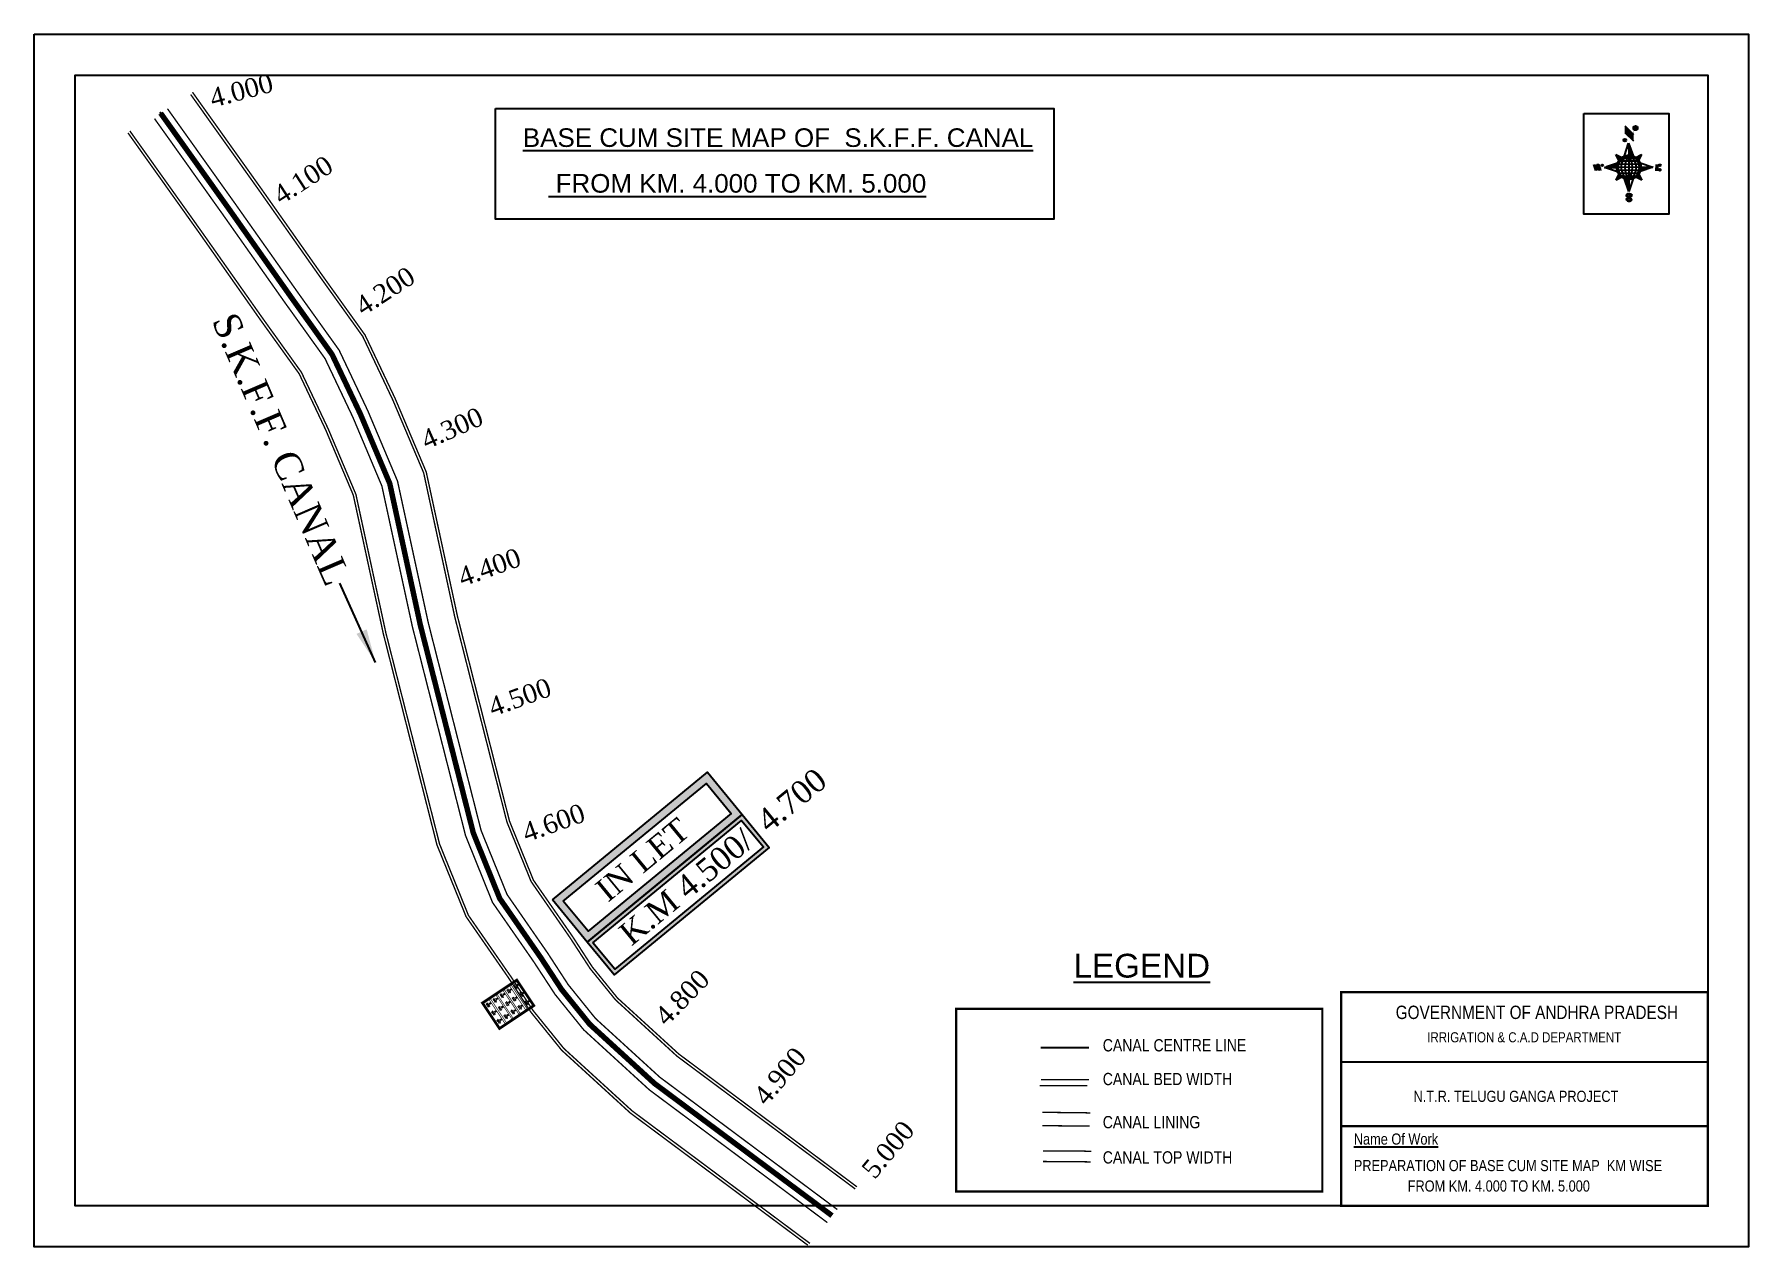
# Model space of a CAD drawing. Header units: inches. Extents: x 13 to 1273, y 10 to 901.
import ezdxf
from ezdxf.enums import TextEntityAlignment as Align

# ---------------------------------------------------------------- set-up
doc = ezdxf.new("R2010")
doc.units = ezdxf.units.IN
doc.header["$MEASUREMENT"] = 0
for name, color, linetype in [('AQUADUCT', 1, 'Continuous'), ('bed with', 5, 'Continuous'), ('BLOCK', 7, 'Continuous'), ('bord', 1, 'Continuous'), ('C LINE COO', 6, 'Continuous'), ('cahnige', 7, 'Continuous'), ('FRAME 025', 7, 'Continuous'), ('lining', 4, 'Continuous'), ('TABLE', 7, 'Continuous'), ('TEXT', 7, 'Continuous'), ('TITLEBLOCK', 7, 'Continuous'), ('top of bund', 1, 'Continuous'), ('V', 6, 'Continuous'), ('ZSTU', 7, 'Continuous')]:
    doc.layers.add(name, color=color, linetype=linetype)
doc.styles.add('5mm', font='times.ttf', dxfattribs={"height": 3})
doc.styles.add('A', font='arial.ttf')
doc.styles.add('ARIALN', font='ARIALN.TTF')
doc.styles.get("Standard").update_dxf_attribs({"font": 'arial.ttf'})
doc.dimstyles.get("Standard").update_dxf_attribs({"dimtxt": 0.18, "dimasz": 0.18, "dimexe": 0.18, "dimexo": 0.0625, "dimgap": 0.09, "dimtad": 0, "dimtih": 1, "dimtoh": 1, "dimdec": 4, "dimzin": 0, "dimdsep": 46, "dimtxsty": 'Standard', "dimcen": 0.09, "dimadec": 0, "dimazin": 0, "dimtfac": 1, "dimtdec": 4, "dimtofl": 0, "dimtmove": 0, "dimatfit": 3, "dimfxl": 1, "dimtolj": 1, "dimtzin": 0, "dimarcsym": 0})
pattern_1 = [(267.297113149, (-8720374.938, 50637915.138), (10.5367255337, -0.497431438), [])]
pattern_2 = [(357.297113149, (-8720374.938, 50637915.138), (0.497431438, 10.5367255337), [])]

# ---------------------------------------------------------------- blocks, each defined once
blk = doc.blocks.new('IN')
at = {"layer": 'ZSTU'}
for points in [[(319839.5, 1602417.4), (319839.6, 1602417.3), (319839.5, 1602417.1), (319839.3, 1602417.3)], [(319839.5, 1602411.6), (319839.6, 1602411.5), (319839.5, 1602411.3), (319839.3, 1602411.5)], [(319839.5, 1602405.5), (319839.6, 1602405.4), (319839.5, 1602405.2), (319839.3, 1602405.4)], [(319846.6, 1602417.4), (319846.8, 1602417.3), (319846.6, 1602417.1), (319846.4, 1602417.3)], [(319846.6, 1602411.6), (319846.8, 1602411.5), (319846.6, 1602411.3), (319846.4, 1602411.5)], [(319846.6, 1602405.5), (319846.8, 1602405.4), (319846.6, 1602405.2), (319846.4, 1602405.4)], [(319853.9, 1602417.4), (319854.1, 1602417.3), (319853.9, 1602417.1), (319853.7, 1602417.3)], [(319853.9, 1602411.6), (319854.1, 1602411.5), (319853.9, 1602411.3), (319853.7, 1602411.5)], [(319853.9, 1602405.5), (319854.1, 1602405.4), (319853.9, 1602405.2), (319853.7, 1602405.4)], [(319839.5, 1602399.3), (319839.6, 1602399.1), (319839.5, 1602398.9), (319839.3, 1602399.1)], [(319839.5, 1602393.2), (319839.6, 1602393), (319839.5, 1602392.8), (319839.3, 1602393)], [(319846.6, 1602399.3), (319846.8, 1602399.1), (319846.6, 1602398.9), (319846.4, 1602399.1)], [(319846.6, 1602393.2), (319846.8, 1602393), (319846.6, 1602392.8), (319846.4, 1602393)], [(319853.9, 1602399.3), (319854.1, 1602399.1), (319853.9, 1602398.9), (319853.7, 1602399.1)], [(319853.9, 1602393.2), (319854.1, 1602393), (319853.9, 1602392.8), (319853.7, 1602393)]]:
    blk.add_hatch(color=4, dxfattribs=at).paths.add_polyline_path(points)
at = {"layer": 'ZSTU', "color": 9, "const_width": 2}
blk.add_lwpolyline([(319836.1, 1602418.7), (319858.6, 1602418.7), (319858.6, 1602388.4), (319836.1, 1602388.4)], close=True, dxfattribs=at)
at = {"layer": 'ZSTU', "color": 8, "const_width": 0.5}
for points in [[(319836.1, 1602413.3), (319858.6, 1602413.3)], [(319836.1, 1602412), (319858.6, 1602412)], [(319836.1, 1602407.2), (319858.6, 1602407.2)], [(319836.1, 1602406.1), (319858.6, 1602406.1)], [(319836.1, 1602400.9), (319858.6, 1602400.9)], [(319836.1, 1602399.9), (319858.6, 1602399.9)], [(319836.1, 1602395), (319858.6, 1602395)], [(319836.1, 1602393.8), (319858.6, 1602393.8)]]:
    blk.add_lwpolyline(points, dxfattribs=at)
at = {"layer": 'ZSTU', "color": 4, "const_width": 0.5}
for points in [[(319839.5, 1602417.1), (319838.5, 1602416.1)], [(319839.5, 1602411.3), (319838.5, 1602410.3)], [(319839.5, 1602405.2), (319838.5, 1602404.2)], [(319839.5, 1602417.1), (319840.5, 1602416.1)], [(319839.5, 1602414.2), (319839.5, 1602416.7)], [(319839.5, 1602411.3), (319840.5, 1602410.3)], [(319839.5, 1602408.4), (319839.5, 1602410.9)], [(319839.5, 1602405.2), (319840.5, 1602404.2)], [(319839.5, 1602402.3), (319839.5, 1602404.9)], [(319846.6, 1602417.1), (319845.6, 1602416.1)], [(319846.6, 1602411.3), (319845.6, 1602410.3)], [(319846.6, 1602405.2), (319845.6, 1602404.2)], [(319846.6, 1602417.1), (319847.7, 1602416.1)], [(319846.6, 1602411.3), (319847.7, 1602410.3)], [(319846.6, 1602405.2), (319847.7, 1602404.2)], [(319846.6, 1602414.2), (319846.6, 1602416.7)], [(319846.6, 1602408.4), (319846.6, 1602410.9)], [(319846.6, 1602402.3), (319846.6, 1602404.9)], [(319853.9, 1602417.1), (319852.9, 1602416.1)], [(319853.9, 1602411.3), (319852.9, 1602410.3)], [(319853.9, 1602405.2), (319852.9, 1602404.2)], [(319853.9, 1602417.1), (319855, 1602416.1)], [(319853.9, 1602414.2), (319853.9, 1602416.7)], [(319853.9, 1602411.3), (319855, 1602410.3)], [(319853.9, 1602408.4), (319853.9, 1602410.9)], [(319853.9, 1602405.2), (319855, 1602404.2)], [(319853.9, 1602402.3), (319853.9, 1602404.9)], [(319839.5, 1602398.9), (319838.5, 1602397.9)], [(319839.5, 1602392.8), (319838.5, 1602391.9)], [(319839.5, 1602398.9), (319840.5, 1602397.9)], [(319839.5, 1602396.1), (319839.5, 1602398.6)], [(319839.5, 1602392.8), (319840.5, 1602391.8)], [(319839.5, 1602390), (319839.5, 1602392.5)], [(319846.6, 1602398.9), (319845.6, 1602397.9)], [(319846.6, 1602392.8), (319845.6, 1602391.9)], [(319846.6, 1602398.9), (319847.7, 1602397.9)], [(319846.6, 1602392.8), (319847.7, 1602391.8)], [(319846.6, 1602396.1), (319846.6, 1602398.6)], [(319846.6, 1602390), (319846.6, 1602392.5)], [(319853.9, 1602398.9), (319852.9, 1602397.9)], [(319853.9, 1602392.8), (319852.9, 1602391.9)], [(319853.9, 1602398.9), (319855, 1602397.9)], [(319853.9, 1602396.1), (319853.9, 1602398.6)], [(319853.9, 1602392.8), (319855, 1602391.8)], [(319853.9, 1602390), (319853.9, 1602392.5)]]:
    blk.add_lwpolyline(points, dxfattribs=at)
at = {"layer": 'ZSTU', "color": 4}
for points in [[(319838.2, 1602415.2), (319838.2, 1602415.8)], [(319838.2, 1602409.4), (319838.2, 1602410)], [(319838.5, 1602414.2), (319838.5, 1602414.8)], [(319838.5, 1602408.4), (319838.5, 1602409)], [(319838.7, 1602409.4), (319838.7, 1602410)], [(319839.5, 1602417.4), (319839.6, 1602417.3), (319839.5, 1602417.1), (319839.3, 1602417.3), (319839.5, 1602417.4)], [(319839.5, 1602411.6), (319839.6, 1602411.5), (319839.5, 1602411.3), (319839.3, 1602411.5), (319839.5, 1602411.6)], [(319839.5, 1602405.5), (319839.6, 1602405.4), (319839.5, 1602405.2), (319839.3, 1602405.4), (319839.5, 1602405.5)], [(319840, 1602415.2), (319840, 1602415.8)], [(319840, 1602409.4), (319840, 1602410)], [(319840.4, 1602414.3), (319840.4, 1602414.9)], [(319840.4, 1602408.5), (319840.4, 1602409.1)], [(319840.7, 1602415.3), (319840.7, 1602415.9)], [(319840.7, 1602409.5), (319840.7, 1602410.1)], [(319845.4, 1602415.2), (319845.4, 1602415.8)], [(319845.4, 1602409.4), (319845.4, 1602410)], [(319845.6, 1602414.2), (319845.6, 1602414.8)], [(319845.6, 1602408.4), (319845.6, 1602409)], [(319845.8, 1602415.2), (319845.8, 1602415.7)], [(319845.8, 1602409.4), (319845.8, 1602410)], [(319846.6, 1602417.4), (319846.8, 1602417.3), (319846.6, 1602417.1), (319846.4, 1602417.3), (319846.6, 1602417.4)], [(319846.6, 1602411.6), (319846.8, 1602411.5), (319846.6, 1602411.3), (319846.4, 1602411.5), (319846.6, 1602411.6)], [(319846.6, 1602405.5), (319846.8, 1602405.4), (319846.6, 1602405.2), (319846.4, 1602405.4), (319846.6, 1602405.5)], [(319847.1, 1602415.2), (319847.1, 1602415.8)], [(319847.1, 1602409.4), (319847.1, 1602410)], [(319847.5, 1602414.3), (319847.5, 1602414.9)], [(319847.5, 1602408.5), (319847.5, 1602409.1)], [(319847.8, 1602415.3), (319847.8, 1602415.9)], [(319847.8, 1602409.5), (319847.8, 1602410.1)], [(319852.6, 1602415.2), (319852.6, 1602415.8)], [(319852.6, 1602409.4), (319852.6, 1602410)], [(319852.9, 1602414.2), (319852.9, 1602414.8)], [(319852.9, 1602408.4), (319852.9, 1602409)], [(319853.1, 1602415.2), (319853.1, 1602415.7)], [(319853.1, 1602409.4), (319853.1, 1602410)], [(319853.9, 1602417.4), (319854.1, 1602417.3), (319853.9, 1602417.1), (319853.7, 1602417.3), (319853.9, 1602417.4)], [(319853.9, 1602411.6), (319854.1, 1602411.5), (319853.9, 1602411.3), (319853.7, 1602411.5), (319853.9, 1602411.6)], [(319853.9, 1602405.5), (319854.1, 1602405.4), (319853.9, 1602405.2), (319853.7, 1602405.4), (319853.9, 1602405.5)], [(319854.4, 1602415.2), (319854.4, 1602415.8)], [(319854.4, 1602409.4), (319854.4, 1602410)], [(319854.8, 1602414.3), (319854.8, 1602414.9)], [(319854.8, 1602408.5), (319854.8, 1602409.1)], [(319855.1, 1602415.3), (319855.1, 1602415.9)], [(319855.1, 1602409.5), (319855.1, 1602410.1)], [(319838.2, 1602403.3), (319838.2, 1602403.9)], [(319838.2, 1602397), (319838.2, 1602397.6)], [(319838.5, 1602402.3), (319838.5, 1602402.9)], [(319838.5, 1602396.1), (319838.5, 1602396.7)], [(319838.7, 1602403.3), (319838.7, 1602403.9)], [(319838.7, 1602397), (319838.7, 1602397.6)], [(319839.5, 1602399.3), (319839.6, 1602399.1), (319839.5, 1602398.9), (319839.3, 1602399.1), (319839.5, 1602399.3)], [(319839.5, 1602393.2), (319839.6, 1602393), (319839.5, 1602392.8), (319839.3, 1602393), (319839.5, 1602393.2)], [(319840, 1602403.3), (319840, 1602403.9)], [(319840, 1602397), (319840, 1602397.6)], [(319840.4, 1602402.4), (319840.4, 1602403)], [(319840.4, 1602396.2), (319840.4, 1602396.7)], [(319840.7, 1602403.4), (319840.7, 1602404)], [(319840.7, 1602397.1), (319840.7, 1602397.7)], [(319845.4, 1602403.3), (319845.4, 1602403.9)], [(319845.4, 1602397), (319845.4, 1602397.6)], [(319845.6, 1602402.3), (319845.6, 1602402.9)], [(319845.6, 1602396.1), (319845.6, 1602396.7)], [(319845.8, 1602403.3), (319845.8, 1602403.9)], [(319845.8, 1602397), (319845.8, 1602397.6)], [(319846.6, 1602399.3), (319846.8, 1602399.1), (319846.6, 1602398.9), (319846.4, 1602399.1), (319846.6, 1602399.3)], [(319846.6, 1602393.2), (319846.8, 1602393), (319846.6, 1602392.8), (319846.4, 1602393), (319846.6, 1602393.2)], [(319847.1, 1602403.3), (319847.1, 1602403.9)], [(319847.1, 1602397), (319847.1, 1602397.6)], [(319847.5, 1602402.4), (319847.5, 1602403)], [(319847.5, 1602396.2), (319847.5, 1602396.7)], [(319847.8, 1602403.4), (319847.8, 1602404)], [(319847.8, 1602397.1), (319847.8, 1602397.7)], [(319852.6, 1602403.3), (319852.6, 1602403.9)], [(319852.6, 1602397), (319852.6, 1602397.6)], [(319852.9, 1602402.3), (319852.9, 1602402.9)], [(319852.9, 1602396.1), (319852.9, 1602396.7)], [(319853.1, 1602403.3), (319853.1, 1602403.9)], [(319853.1, 1602397), (319853.1, 1602397.6)], [(319853.9, 1602399.3), (319854.1, 1602399.1), (319853.9, 1602398.9), (319853.7, 1602399.1), (319853.9, 1602399.3)], [(319853.9, 1602393.2), (319854.1, 1602393), (319853.9, 1602392.8), (319853.7, 1602393), (319853.9, 1602393.2)], [(319854.4, 1602403.3), (319854.4, 1602403.9)], [(319854.4, 1602397), (319854.4, 1602397.6)], [(319854.8, 1602402.4), (319854.8, 1602403)], [(319854.8, 1602396.2), (319854.8, 1602396.7)], [(319855.1, 1602403.4), (319855.1, 1602404)], [(319855.1, 1602397.1), (319855.1, 1602397.7)], [(319838.2, 1602391), (319838.2, 1602391.6)], [(319838.5, 1602390), (319838.5, 1602390.6)], [(319838.7, 1602390.9), (319838.7, 1602391.5)], [(319840, 1602391), (319840, 1602391.6)], [(319840.4, 1602390.1), (319840.4, 1602390.7)], [(319840.7, 1602391.1), (319840.7, 1602391.7)], [(319845.4, 1602391), (319845.4, 1602391.6)], [(319845.6, 1602390), (319845.6, 1602390.6)], [(319845.8, 1602390.9), (319845.8, 1602391.5)], [(319847.1, 1602391), (319847.1, 1602391.6)], [(319847.5, 1602390.1), (319847.5, 1602390.7)], [(319847.8, 1602391.1), (319847.8, 1602391.7)], [(319852.6, 1602391), (319852.6, 1602391.6)], [(319852.9, 1602390), (319852.9, 1602390.6)], [(319853.1, 1602390.9), (319853.1, 1602391.5)], [(319854.4, 1602391), (319854.4, 1602391.6)], [(319854.8, 1602390.1), (319854.8, 1602390.7)], [(319855.1, 1602391.1), (319855.1, 1602391.7)]]:
    blk.add_lwpolyline(points, dxfattribs=at)
blk = doc.blocks.new('3')
at = {"layer": 'C LINE COO'}
h = blk.add_hatch(color=135, dxfattribs=at)
h.set_gradient(color1=(141, 177, 78), color2=(107, 135, 59), one_color=1, tint=0.38)
h.paths.add_polyline_path([(321313.5, 1601448.5), (321418.7, 1601535), (321437, 1601512.8), (321331.8, 1601426.3)], flags=16)
h.paths.add_polyline_path([(321305.5, 1601449.3), (321419.5, 1601543.1), (321445, 1601512), (321331, 1601418.3)])
h = blk.add_hatch(color=200, dxfattribs=at)
h.paths.add_polyline_path([(321335.3, 1601417.8), (321444.6, 1601507.8), (321460.6, 1601488.3), (321351.3, 1601398.4)], flags=16)
h.paths.add_polyline_path([(321331, 1601418.3), (321445, 1601512), (321464.8, 1601487.9), (321350.9, 1601394.2)])
at = {"layer": 'C LINE COO', "color": 105}
for points in [[(321305.5, 1601449.3), (321419.5, 1601543.1), (321445, 1601512), (321331, 1601418.3)], [(321313.5, 1601448.5), (321418.7, 1601535), (321437, 1601512.8), (321331.8, 1601426.3)]]:
    blk.add_lwpolyline(points, close=True, dxfattribs=at)
at = {"layer": 'ZSTU', "color": 200}
for points in [[(321331, 1601418.3), (321445, 1601512), (321464.8, 1601487.9), (321350.9, 1601394.2)], [(321335.3, 1601417.8), (321444.6, 1601507.8), (321460.6, 1601488.3), (321351.3, 1601398.4)]]:
    blk.add_lwpolyline(points, close=True, dxfattribs=at)
at = {"layer": 'ZSTU', "style": '5mm'}
for s, height, p in [('K.M 4.500/  4.700', 16.843, (321363.6, 1601415)), ('IN LET', 16.84, (321346.3, 1601447.1))]:
    blk.add_text(s, height=height, rotation=39.4406, dxfattribs=at).set_placement(p)
blk = doc.blocks.new('*X5')
at = {"color": 0, "linetype": 'Continuous'}
for p, q in [((6321.6, 240.5), (6322.3, 241.2)), ((6321.6, 240.3), (6322.3, 241)), ((6321.6, 240.1), (6322.3, 240.8)), ((6321.6, 239.9), (6322.4, 240.7)), ((6321.6, 239.8), (6322.4, 240.6)), ((6321.6, 239.6), (6322.5, 240.5)), ((6321.6, 239.4), (6322.5, 240.3)), ((6321.6, 239.2), (6322.6, 240.2)), ((6321.7, 239.1), (6322.6, 240.1)), ((6321.8, 240.8), (6322.4, 241.4)), ((6321.8, 239), (6322.7, 240)), ((6321.8, 239), (6322.8, 239.9)), ((6321.9, 238.9), (6322.9, 239.8)), ((6322, 238.8), (6323, 239.7)), ((6322.1, 241.3), (6322.4, 241.6)), ((6322.1, 238.7), (6323.1, 239.6)), ((6322.2, 238.6), (6323.1, 239.6)), ((6322.3, 238.5), (6323.2, 239.5)), ((6322.4, 238.5), (6323.3, 239.4)), ((6322.5, 238.4), (6323.4, 239.3)), ((6322.7, 238.4), (6323.6, 239.3)), ((6322.8, 238.3), (6323.7, 239.2)), ((6322.9, 238.3), (6323.8, 239.1)), ((6323.1, 238.2), (6323.9, 239.1)), ((6323.2, 238.2), (6324, 239)), ((6323.3, 238.2), (6324.2, 239)), ((6323.5, 238.1), (6324.3, 238.9)), ((6323.7, 238.1), (6324.4, 238.9)), ((6323.8, 238.1), (6324.6, 238.8)), ((6324.1, 238.2), (6324.7, 238.8)), ((6324.3, 238.3), (6324.9, 238.8)), ((6324.6, 238.3), (6325.1, 238.8)), ((6324.8, 238.4), (6325.2, 238.8)), ((6325.1, 238.5), (6325.4, 238.8)), ((6325.4, 238.6), (6325.6, 238.8))]:
    blk.add_line(p, q, dxfattribs=at)
blk = doc.blocks.new('*X4')
at = {"color": 0, "linetype": 'Continuous'}
for p, q in [((6324.4, 240.3), (6324.5, 240.4)), ((6324.6, 240.3), (6324.8, 240.5)), ((6324.7, 240.2), (6325, 240.5)), ((6324.8, 240.2), (6325.2, 240.6)), ((6325, 240.1), (6325.5, 240.6)), ((6325.1, 240.1), (6325.6, 240.6)), ((6325.2, 240), (6325.8, 240.6)), ((6325.3, 240), (6326, 240.6)), ((6325.4, 239.9), (6326.1, 240.6)), ((6325.5, 239.8), (6326.2, 240.5)), ((6325.6, 239.8), (6326.3, 240.5)), ((6325.7, 239.7), (6326.5, 240.4)), ((6325.9, 239.6), (6326.6, 240.3)), ((6326, 239.5), (6326.7, 240.3)), ((6326, 239.4), (6326.8, 240.2)), ((6326.1, 239.3), (6327, 240.2)), ((6326.2, 239.3), (6327.1, 240.1)), ((6326.3, 239.2), (6327.1, 240)), ((6326.4, 239.1), (6327.2, 239.9)), ((6326.5, 239), (6327.3, 239.8)), ((6326.5, 238.9), (6327.4, 239.7)), ((6326.6, 238.8), (6327.5, 239.6)), ((6326.7, 238.7), (6327.5, 239.5)), ((6326.8, 238.6), (6327.6, 239.4)), ((6326.8, 238.5), (6327.7, 239.3)), ((6326.8, 236.5), (6327.4, 237)), ((6326.9, 238.3), (6327.8, 239.2)), ((6326.9, 238.2), (6327.9, 239.1)), ((6326.9, 236.8), (6327.6, 237.4)), ((6327, 238.1), (6327.8, 239)), ((6327, 237.9), (6327.8, 238.8)), ((6327, 237.8), (6327.8, 238.6)), ((6327, 237.6), (6327.8, 238.4)), ((6327, 237.4), (6327.8, 238.2)), ((6327, 237.3), (6327.8, 238)), ((6327, 237.1), (6327.8, 237.9))]:
    blk.add_line(p, q, dxfattribs=at)
blk = doc.blocks.new('H')
at = {"layer": 'bord', "extrusion": (0.000427885, 0.004792, 0.999988)}
h = blk.add_hatch(dxfattribs=at)
h.set_pattern_fill('LINE', color=8, scale=84.387686, angle=-2.7029, style=0)
h.set_pattern_definition(pattern_2)
h.paths.add_polyline_path([(-492, 786, -0.090992), (-448, 775), (-486, 912)])
h = blk.add_hatch(dxfattribs=at)
h.set_pattern_fill('LINE', color=8, scale=84.387686, angle=-92.7029, style=0)
h.set_pattern_definition(pattern_1)
h.paths.add_polyline_path([(-625, 665, -0.090992), (-615, 710), (-751, 671)])
h = blk.add_hatch(dxfattribs=at)
h.set_pattern_fill('LINE', color=8, scale=84.387686, angle=-92.7029, style=0)
h.set_pattern_definition(pattern_1)
h.paths.add_polyline_path([(-246, 647), (-372, 653, -0.090992), (-382, 609)])
h = blk.add_hatch(dxfattribs=at)
h.set_pattern_fill('LINE', color=8, scale=84.387686, angle=-2.7029, style=0)
h.set_pattern_definition(pattern_2)
h.paths.add_polyline_path([(-504, 533, -0.090992), (-549, 543), (-510, 406)])
for p, q in [((-516, 1087, -1217), (-432, 994, -1217)), ((-538, 774, -1216), (-487, 906, -1216)), ((-519, 1020, -1217), (-435, 927, -1216)), ((-487, 906, -1216), (-493, 780, -1216)), ((-487, 906, -1216), (-448, 769, -1216)), ((-627, 794, -1216), (-567, 760, -1216)), ((-627, 794, -1216), (-584, 747, -1215)), ((-599, 731, -1215), (-627, 794, -1216)), ((-421, 753, -1216), (-359, 781, -1216)), ((-359, 781, -1216), (-405, 739, -1216)), ((-359, 781, -1216), (-392, 721, -1215)), ((-865, 701, -1215), (-847, 638, -1215)), ((-847, 700, -1215), (-829, 637, -1215)), ((-829, 699, -1215), (-811, 636, -1215)), ((-829, 699, -1215), (-811, 698, -1215)), ((-811, 698, -1215), (-794, 635, -1215)), ((-752, 665, -1215), (-615, 704, -1215)), ((-752, 665, -1215), (-625, 659, -1215)), ((-619, 614, -1215), (-752, 665, -1215)), ((-639, 526, -1214), (-606, 585, -1215)), ((-639, 526, -1214), (-593, 568, -1215)), ((-577, 553, -1215), (-639, 526, -1214)), ((-371, 513, -1214), (-431, 546, -1215)), ((-371, 513, -1214), (-414, 560, -1215)), ((-399, 576, -1215), (-371, 513, -1214)), ((-246, 641, -1215), (-383, 603, -1215)), ((-379, 693, -1215), (-246, 641, -1215)), ((-373, 647, -1215), (-246, 641, -1215)), ((-213, 669, -1215), (-217, 601, -1215)), ((-197, 600, -1215), (-194, 668, -1215)), ((-511, 400, -1214), (-549, 537, -1214)), ((-460, 533, -1215), (-511, 400, -1214)), ((-505, 527, -1214), (-511, 400, -1214))]:
    blk.add_line(p, q, dxfattribs=at)
at = {"layer": 'bord', "color": 8, "linetype": 'ByBlock', "extrusion": (0.000427885, 0.004792, 0.999988)}
for p, q in [((-386, 711, -1215), (-605, 722, -1215)), ((-411, 744, -1216), (-578, 752, -1216)), ((-493, 780, -1216), (-505, 527, -1214)), ((-373, 647, -1215), (-625, 659, -1215)), ((-378, 616, -1215), (-623, 628, -1215)), ((-375, 679, -1215), (-620, 691, -1215)), ((-392, 585, -1215), (-611, 595, -1215)), ((-420, 555, -1215), (-587, 562, -1215))]:
    blk.add_line(p, q, dxfattribs=at)
at = {"layer": 'bord', "extrusion": (0.000427885, 0.004792, 0.999988), "elevation": -1212}
for points, const_width in [([(-522, 960), (-516, 1093)], 1.61), ([(-434, 933), (-428, 1066)], 1.61), ([(-870, 707), (-846, 706)], 0.642), ([(-829, 643), (-855, 644)], 0.642), ([(-829, 643), (-821, 678)], 0.642), ([(-811, 642), (-784, 641)], 0.642), ([(-793, 641), (-782, 694)], 0.642), ([(-177, 605), (-226, 607)], 0.706), ([(-223, 676), (-174, 673)], 0.706), ([(-195, 645), (-185, 644)], 0.706)]:
    blk.add_lwpolyline(points, dxfattribs=dict(at, const_width=const_width))
for points, const_width in [([(-414, 1073, 1), (-398, 1058, 1)], 22.3), ([(-530, 950, 1), (-520, 939, 1)], 14.8), ([(-776, 697, 1), (-769, 690, 1)], 8.9), ([(-180, 618, 1), (-173, 611, 1)], 9.79), ([(-178, 667, 1), (-171, 660, 1)], 9.79), ([(-490, 362, 1), (-498, 369, 1)], 11.1), ([(-525, 322, 1), (-533, 329, 1)], 11.1)]:
    blk.add_lwpolyline(points, format="xyb", close=True, dxfattribs=dict(at, const_width=const_width))
for points in [[(-537, 317), (-531, 310), (-520, 307), (-505, 307), (-494, 310), (-486, 318), (-487, 326), (-491, 333), (-494, 336), (-503, 341), (-522, 347), (-530, 352), (-534, 355), (-537, 363), (-537, 373), (-530, 381), (-520, 384), (-504, 384), (-493, 380), (-487, 373)], [(-522, 348), (-526, 354), (-528, 361), (-528, 371), (-526, 375), (-521, 381), (-515, 384)], [(-505, 307), (-499, 312), (-497, 319), (-497, 327), (-501, 335), (-509, 343)]]:
    blk.add_lwpolyline(points, dxfattribs=at)
at = {"layer": 'bord', "extrusion": (0.000427885, 0.004792, 0.999988)}
for centre, radius in [((-406, 1065, -1212), 22.3), ((-525, 944, -1212), 14.8), ((-498, 659, -1212), 127), ((-773, 694, -1212), 8.9), ((-177, 615, -1212), 9.79), ((-174, 663, -1212), 9.79), ((-494, 365, -1212), 11.1), ((-529, 325, -1212), 11.1)]:
    blk.add_circle(centre, radius, dxfattribs=at)
at = {"layer": 'bord', "color": 8, "linetype": 'ByBlock', "extrusion": (0.000427885, 0.004792, 0.999988)}
for centre, radius, start, end in [((-482, 658, -1212), 128, 94.9254, 259.6691), ((-437, 656, -1212), 141, 113.2864, 241.308), ((-316, 651, -1212), 222, 142.5892, 212.0053), ((-560, 662, -1212), 141, 293.2864, 61.308), ((-681, 668, -1212), 222, 322.5892, 32.0053), ((-515, 660, -1212), 128, 274.9254, 79.6691)]:
    blk.add_arc(centre, radius, start, end, dxfattribs=at)
at = {"layer": 'bord', "extrusion": (0.000427885, 0.004792, 0.999988)}
for points in [[(-516, 1093, -1212), (-431, 1000, -1212), (-519, 1026, -1212), (-434, 933, -1212)], [(-864, 707, -1212), (-846, 706, -1212), (-846, 644, -1212), (-829, 643, -1212)], [(-829, 705, -1212), (-811, 704, -1212), (-811, 642, -1212), (-793, 641, -1212)], [(-193, 674, -1212), (-197, 606, -1212), (-213, 675, -1212), (-216, 607, -1212)]]:
    blk.add_solid(points, dxfattribs=at)
at = {"layer": 'bord', "extrusion": (0.000427885, 0.004792, 0.999988), "xscale": 7.977342409717546, "yscale": 7.977342408231451, "zscale": 7.977342408476333, "rotation": 138.0840426661453}
for name, p in [('*X4', (38301, -31929, -1212)), ('*X5', (38314, -31951, -1212))]:
    blk.add_blockref(name, p, dxfattribs=at)
blk = doc.blocks.new('KKKK')
at = {"layer": 'cahnige', "color": 1, "style": '5mm'}
blk.add_text('S.K.F.F. CANAL', height=20, rotation=19.1758, dxfattribs=at).set_placement((317677.4, 1602113.8))
at = {"layer": 'ZSTU', "color": 1}
blk.add_leader([(317936.6, 1602216.4), (317876.5, 1602194.2)], dimstyle='Standard', override={"dimasz": 25, "dimgap": 0.09, "dimtad": 0}, dxfattribs=at)

msp = doc.modelspace()

# ---------------------------------------------------------------- linework, layer by layer
at = {"linetype": 'ByBlock'}
for points in [[(13.4, 901), (1273.4, 901), (1273.4, 10), (13.4, 10)], [(1243.4, 40), (43.4, 40), (43.4, 871), (1243.4, 871)]]:
    msp.add_lwpolyline(points, close=True, dxfattribs=at)
at = {"linetype": 'ByBlock', "elevation": -0.1}
msp.add_lwpolyline([(1152.2, 842.7), (1214.8, 842.7), (1214.8, 768.7), (1152.2, 768.7)], close=True, dxfattribs=at)
at = {"layer": 'bed with', "const_width": 1}
for points in [[(603.6, 37.3), (473.1, 134.6), (425.9, 177.7), (405.8, 202.6), (390.7, 225.8), (360.9, 268.8), (341.8, 315.9), (303, 468.5), (280.4, 572.6), (258.6, 624.2), (237.5, 668.8), (207, 711.4), (161.9, 775.3), (111.3, 846.3)], [(596.3, 27.7), (465.4, 125.3), (417.2, 169.4), (396.1, 195.5), (380.7, 219.1), (350.2, 263), (330.4, 312.1), (291.3, 465.7), (268.9, 569), (247.7, 619.3), (227.1, 662.7), (197.2, 704.4), (152.1, 768.4), (101.8, 839)], [(787.4, 128.3), (785.4, 128.3), (752.6, 128.3), (752.3, 128.3)], [(788.5, 132.7), (785.4, 132.7), (753.2, 132.7)]]:
    msp.add_lwpolyline(points, dxfattribs=at)
at = {"layer": 'BLOCK', "color": 4}
for p in [(106.1, 843.3), (164.1, 761.9), (222.1, 680), (266.3, 590.7), (291.3, 493.9), (315, 396.7), (341.6, 300.3), (448.6, 148.8), (523.2, 89.7)]:
    msp.add_point(p, dxfattribs=at)
at = {"layer": 'C LINE COO', "const_width": 4}
msp.add_lwpolyline([(599.7, 32.8), (469.2, 130), (421.6, 173.5), (401, 199), (385.7, 222.4), (355.5, 265.9), (336.1, 314), (297.1, 467.1), (274.7, 570.8), (253.2, 621.7), (232.3, 665.7), (202.1, 707.9), (157, 771.9), (106.3, 843)], dxfattribs=at)
at = {"layer": 'C LINE COO'}
msp.add_point((393.6, 210.3), dxfattribs=at)
at = {"layer": 'FRAME 025', "lineweight": -3, "const_width": 1.64}
for points in [[(974, 197), (1243.4, 197), (1243.4, 40), (974, 40)], [(691, 184.8), (960.1, 184.8), (960.1, 50.6), (691, 50.6)]]:
    msp.add_lwpolyline(points, close=True, dxfattribs=at)
for points in [[(974, 145.7), (1243.4, 145.7)], [(974, 98.6), (1243.4, 98.6)], [(974, 40), (1243.4, 40)]]:
    msp.add_lwpolyline(points, dxfattribs=at)
at = {"layer": 'lining', "const_width": 1}
for points in [[(616.8, 52.4), (485.8, 150), (440.6, 191.4), (422, 214.3), (407.3, 236.9), (378.6, 278.3), (360.8, 322.1), (322.4, 473.1), (299.6, 578.7), (276.9, 632.3), (254.8, 679), (223.3, 722.9), (178.2, 786.9), (128.4, 856.7)], [(583.5, 12.4), (452.7, 109.9), (402.6, 155.7), (379.9, 183.7), (364.1, 207.9), (332.5, 253.5), (311.3, 305.9), (271.8, 461.2), (249.8, 562.9), (229.4, 611.1), (209.8, 652.5), (180.9, 692.8), (135.8, 756.8), (83.7, 829.9)], [(754.3, 108.7), (779, 108.5), (789.6, 108.3)], [(754.2, 98.9), (781.1, 98.7), (789.1, 98.6)]]:
    msp.add_lwpolyline(points, dxfattribs=at)
at = {"layer": 'top of bund', "color": 1, "const_width": 1}
for points in [[(618, 54), (487.1, 151.6), (442, 192.8), (423.6, 215.5), (409, 238), (380.3, 279.3), (362.7, 322.7), (324.4, 473.5), (301.5, 579.3), (278.7, 633.2), (256.5, 680), (224.9, 724.1), (179.9, 788), (129.7, 858.4)], [(581.9, 11.1), (451.4, 108.3), (401.1, 154.3), (378.3, 182.5), (362.5, 206.8), (330.8, 252.5), (309.4, 305.2), (269.9, 460.7), (247.9, 562.3), (227.6, 610.3), (208.1, 651.5), (179.2, 691.7), (134.2, 755.7), (82.3, 828.5)]]:
    msp.add_lwpolyline(points, dxfattribs=at)
at = {"layer": 'top of bund', "const_width": 1}
for points in [[(754.8, 80.4), (779.4, 80.3), (790.2, 80.1)], [(789.8, 72.3), (781.9, 72.4), (754.9, 72.6)]]:
    msp.add_lwpolyline(points, dxfattribs=at)
at = {"layer": 'V', "color": 6, "const_width": 0.229}
msp.add_lwpolyline([(788.4, 156.3), (785.8, 156.3), (753.2, 156.3)], dxfattribs=at)
at = {"layer": 'V', "color": 6}
msp.add_lwpolyline([(753.2, 156.3), (788.4, 156.3)], dxfattribs=at)
at = {"layer": 'ZSTU'}
msp.add_lwpolyline([(352.3, 846.4), (762.7, 846.4), (762.7, 765.1), (352.3, 765.1)], close=True, dxfattribs=at)

# ---------------------------------------------------------------- block references
at = {"layer": 'AQUADUCT', "color": 1, "xscale": 0.0703495379661093, "yscale": 0.07034953800030053, "zscale": 0.07034953795990817, "rotation": 3.078330607406165}
msp.add_blockref('H', (1222.8, 759.2, 85.4), dxfattribs=at)
at = {"layer": 'ZSTU'}
for name, p, rotation in [('KKKK', (-1620412.5, 204370.2), 274.0518367097279), ('IN', (-1509951.7, -623472.8), 303.7255875709666)]:
    msp.add_blockref(name, p, dxfattribs=dict(at, rotation=rotation))
msp.add_blockref('3', (-320911.3, -1601184.5), dxfattribs=at)

# ---------------------------------------------------------------- texts
at = {"layer": 'cahnige', "style": '5mm'}
for s, rotation, p in [('4.000', 14.9364, (144.6, 847)), ('4.100', 33.0227, (194.9, 775.3)), ('4.200', 33.0227, (255.2, 693.7)), ('4.300', 23.9619, (301.7, 595.6)), ('4.400', 19.7066, (328.1, 494.9)), ('4.500', 19.7066, (350.4, 399.4)), ('4.600', 19.7066, (375.2, 307.1)), ('4.800', 45.924, (478.1, 171.4)), ('4.900', 49.9879, (551.5, 112.9)), ('5.000', 49.9879, (631, 58.9))]:
    msp.add_text(s, height=13.88, rotation=rotation, dxfattribs=at).set_placement(p)
at = {"layer": 'TABLE', "extrusion": (0.000201441, 0.004807, 0.999988), "style": 'A'}
msp.add_text('%%ULEGEND', height=17.48, rotation=359.9999, dxfattribs=at).set_placement((827.4, 216.5, 1.2), align=Align.MIDDLE)
at = {"layer": 'TEXT', "color": 6}
for s, p in [('%%UBASE CUM SITE MAP OF  S.K.F.F. CANAL', (372.5, 818.2)), ('%%U FROM KM. 4.000 TO KM. 5.000', (391.3, 784.6))]:
    msp.add_text(s, height=13.655, dxfattribs=at).set_placement(p)
at = {"layer": 'TITLEBLOCK', "extrusion": (0.000201441, 0.004807, 0.999988), "style": 'ARIALN'}
for s, height, p in [('GOVERNMENT OF ANDHRA PRADESH ', 9.822, (1014, 177.3, -0.2)), ('IRRIGATION & C.A.D DEPARTMENT', 7.366, (1037.2, 160.2, -0.2)), ('CANAL CENTRE LINE', 9.013, (798.7, 153.5, 0.9)), ('CANAL BED WIDTH', 9.013, (798.7, 128.7, 0.8)), ('N.T.R. TELUGU GANGA PROJECT', 8.185, (1027.1, 116.4, -0.2)), ('CANAL LINING', 9.013, (798.7, 97, 0.6)), ('%%UName Of Work', 8.185, (983.2, 85, -0.3)), ('CANAL TOP WIDTH', 9.013, (798.7, 71.1, 0.5)), ('PREPARATION OF BASE CUM SITE MAP  KM WISE', 8.185, (983.2, 65.5, -0.4))]:
    msp.add_text(s, height=height, rotation=359.9999, dxfattribs=at).set_placement(p)
at = {"layer": 'TITLEBLOCK', "style": 'ARIALN'}
msp.add_text(' FROM KM. 4.000 TO KM. 5.000', height=8.185, rotation=359.9999, dxfattribs=at).set_placement((1020.2, 50.5))

doc.saveas('drawing.dxf')
